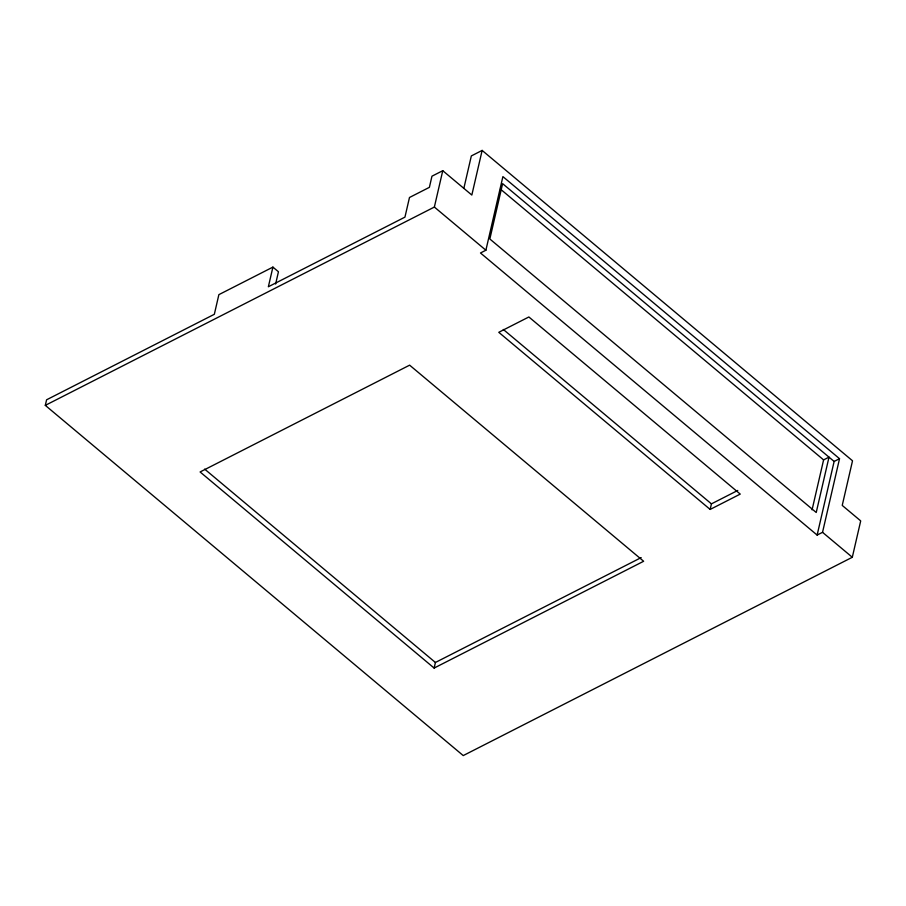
<?xml version="1.0" encoding="UTF-8"?>
<svg xmlns="http://www.w3.org/2000/svg" width="906" height="906" viewBox="0 0 906 906"><rect width="100%" height="100%" fill="white"/><g stroke="black" fill="none" stroke-linecap="round" stroke-linejoin="round"><path stroke-width="1.36" d="M463.838 188.38L471.335 155.934L482.139 150.419L852.523 460.792L842.229 505.412L860.7 520.893L852.308 557.269L463.238 755.581L45.3 405.367L46.591 399.795L214.337 314.291L218.867 294.654L272.91 267.111L278.448 271.755L275.617 284.031M272.91 267.111L268.369 286.749L404.948 217.134L409.478 197.497L429.387 187.349L431.958 176.194L442.762 170.69L471.833 195.05L482.139 150.419M45.3 405.367L434.37 207.055L442.762 170.69M485.888 250.226L502.898 176.602L839.534 458.696L822.535 532.32L817.133 535.072L480.486 252.989L485.888 250.226L434.37 207.055M434.133 668.062L643.645 561.267L409.625 365.163L200.101 471.958L434.133 668.062L435.412 662.479L641.176 557.609M710.157 509.432L740.247 494.098L528.866 316.975L498.776 332.309L710.157 509.432L711.437 503.861L737.767 490.44M812.07 509.84L823.599 459.897L829.001 457.145L816.227 512.479L489.84 238.991L502.615 183.658L834.132 461.448L817.133 535.072M834.132 461.448L839.534 458.696M500.474 189.139L823.599 459.897M822.535 532.32L852.308 557.269M503.317 329.456L711.437 503.861M204.643 469.104L435.412 662.479"/></g></svg>
